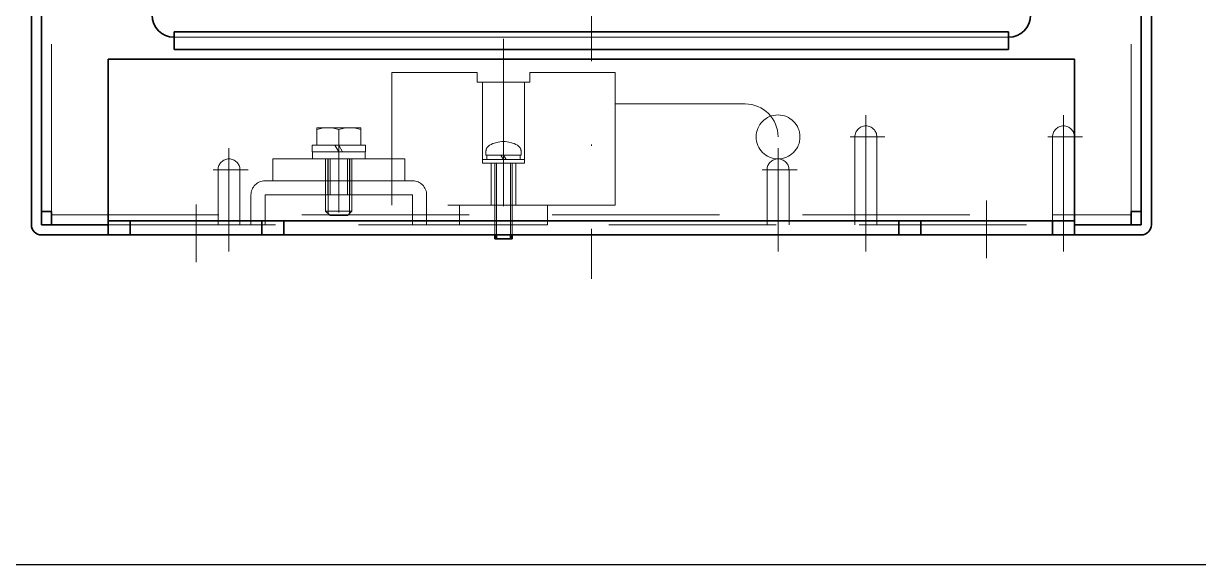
# Model space of a CAD drawing. Header units: millimetres. Extents: x 10 to 832, y 7 to 590.
# Drawn here: x 401.9 to 491.1, y 15 to 56 of the extents above; entities that cross this region are included whole.
import ezdxf

# ---------------------------------------------------------------- set-up
doc = ezdxf.new("R2010")
doc.units = ezdxf.units.MM
for name, pattern in [('DASHDOT', [25.3, 12.7, -6.3, 0, -6.3]), ('DASHED', [19, 12.7, -6.3]), ('DIVIDE', [31.6, 12.7, -6.3, 0, -6.3, 0, -6.3])]:
    doc.linetypes.add(name, pattern=pattern)
for name, color, linetype in [('GR1_01', 7, 'Continuous'), ('GR1_02', 7, 'Continuous'), ('GR1_06', 7, 'Continuous'), ('GR1_10', 7, 'Continuous'), ('GR1_11', 7, 'Continuous'), ('GR1_17', 7, 'Continuous'), ('図面枠B6M', 7, 'Continuous')]:
    doc.layers.add(name, color=color, linetype=linetype)

# ---------------------------------------------------------------- blocks, each defined once
blk = doc.blocks.new('BLKF023')
at = {"layer": '図面枠B6M', "color": 2, "linetype": 'Continuous', "lineweight": 25}
blk.add_line((9.5, 15), (831.5, 15), dxfattribs=at)
blk = doc.blocks.new('BLKF313')
at = {"layer": 'GR1_06', "color": 4, "linetype": 'DASHDOT', "lineweight": 13}
blk.add_line((438.333, 54.882), (438.333, 39.393), dxfattribs=at)
at = {"layer": 'GR1_06', "color": 4, "linetype": 'DASHED', "lineweight": 13}
for p, q in [((429.867, 52.32), (429.867, 47.567)), ((429.867, 52.32), (436.333, 52.32)), ((436.333, 51.587), (436.333, 52.32)), ((440.333, 51.587), (440.333, 52.32)), ((440.333, 52.32), (446.8, 52.32)), ((446.8, 52.32), (446.8, 47.567)), ((436.333, 51.587), (440.333, 51.587)), ((436.745, 47.567), (436.745, 51.587)), ((439.922, 47.567), (439.922, 51.587)), ((429.867, 47.567), (429.867, 42.267)), ((436.745, 45.443), (436.745, 47.567)), ((439.922, 45.443), (439.922, 47.567)), ((446.8, 47.567), (446.8, 42.267)), ((436.745, 45.443), (439.922, 45.443)), ((437.407, 42.267), (437.407, 45.443)), ((439.26, 42.267), (439.26, 45.443)), ((446.8, 42.267), (429.867, 42.267))]:
    blk.add_line(p, q, dxfattribs=at)
blk = doc.blocks.new('BLKF314')
at = {"layer": 'GR1_10', "color": 4, "linetype": 'DASHED', "lineweight": 13}
for p, q in [((436.75, 45.71), (436.75, 45.443)), ((439.917, 45.71), (436.75, 45.71)), ((437, 46.043), (437, 46.329)), ((437, 46.043), (439.667, 46.043)), ((437.067, 46.043), (437.067, 45.71)), ((439.6, 46.043), (437.067, 46.043)), ((437.067, 45.71), (439.6, 45.71)), ((438.141, 46.043), (438.333, 45.71)), ((438.333, 46.043), (438.526, 45.71)), ((439.6, 45.71), (439.6, 46.043)), ((439.667, 46.043), (439.667, 46.329)), ((439.917, 45.443), (439.917, 45.71)), ((436.75, 45.443), (439.917, 45.443)), ((437.667, 45.443), (437.667, 40)), ((437.667, 45.443), (439, 45.443)), ((437.8, 45.443), (437.8, 40)), ((438.867, 45.443), (438.867, 40)), ((439, 45.443), (439, 40))]:
    blk.add_line(p, q, dxfattribs=at)
at = {"layer": 'GR1_10', "color": 3, "linetype": 'Continuous', "lineweight": 35}
for p, q in [((437.667, 40), (437.667, 39.71)), ((437.667, 39.71), (439, 39.71)), ((437.8, 40), (437.8, 39.71)), ((438.867, 40), (438.867, 39.71)), ((439, 40), (439, 39.71))]:
    blk.add_line(p, q, dxfattribs=at)
at = {"layer": 'GR1_10', "color": 4, "linetype": 'DASHED', "lineweight": 13}
for centre, radius, start, end in [((437.542, 46.329), 0.542, 119.15537, 180), ((438.333, 44.91), 2.167, 60.84463, 119.15537), ((439.125, 46.329), 0.542, 0, 60.84463)]:
    blk.add_arc(centre, radius, start, end, dxfattribs=at)
blk = doc.blocks.new('BLKF485')
at = {"layer": 'GR1_02', "color": 3, "linetype": 'Continuous', "lineweight": 35}
for p, q in [((486.733, 102.167), (487.5, 102.167)), ((486.733, 102.167), (486.733, 98.333)), ((487.5, 102.167), (487.5, 40.767)), ((403.267, 98.333), (409.167, 98.333)), ((409.167, 97.567), (409.167, 98.333)), ((486.733, 98.333), (486.733, 40.767)), ((402.5, 97.567), (402.5, 40.767)), ((403.267, 40.767), (403.267, 97.567)), ((403.267, 97.567), (409.167, 97.567)), ((403.267, 40.767), (408.333, 40.767)), ((481.667, 40.767), (486.733, 40.767)), ((403.267, 40), (486.733, 40))]:
    blk.add_line(p, q, dxfattribs=at)
at = {"layer": 'GR1_02', "color": 4, "linetype": 'DASHED', "lineweight": 13}
blk.add_line((408.333, 40.767), (481.667, 40.767), dxfattribs=at)
at = {"layer": 'GR1_02', "color": 3, "linetype": 'Continuous', "lineweight": 35}
for centre, start, end in [((403.267, 97.567), 90, 180), ((403.267, 40.767), 180, 270), ((486.733, 40.767), 270, 360)]:
    blk.add_arc(centre, 0.767, start, end, dxfattribs=at)
blk = doc.blocks.new('BLKF492')
at = {"layer": 'GR1_02', "color": 4, "linetype": 'DASHED', "lineweight": 13}
for p, q in [((480, 40.767), (480, 47.433)), ((481.667, 47.433), (481.667, 40.767))]:
    blk.add_line(p, q, dxfattribs=at)
blk.add_arc((480.833, 47.433), 0.833, 360, 180, dxfattribs=at)
blk = doc.blocks.new('BLKF491')
at = {"layer": 'GR1_02', "color": 4, "linetype": 'DASHDOT', "lineweight": 13}
for p, q in [((480.833, 38.75), (480.833, 49.076)), ((479.633, 47.433), (482.277, 47.433))]:
    blk.add_line(p, q, dxfattribs=at)
at = {"layer": 'GR1_02', "color": 4, "linetype": 'DASHED', "lineweight": 13}
blk.add_blockref('BLKF492', (0, 0), dxfattribs=at)
blk = doc.blocks.new('BLKF495')
at = {"layer": 'GR1_02', "color": 3, "linetype": 'Continuous', "lineweight": 35}
for p, q in [((408.333, 53.333), (481.667, 53.333)), ((408.333, 40), (408.333, 53.333)), ((481.667, 40), (481.667, 53.333)), ((408.333, 41.067), (481.667, 41.067)), ((410, 40), (410, 41.067)), ((420, 40), (420, 41.067)), ((421.667, 40), (421.667, 41.067)), ((468.333, 40), (468.333, 41.067)), ((470, 40), (470, 41.067)), ((480, 40), (480, 41.067)), ((408.333, 40), (421.667, 40)), ((468.333, 40), (481.667, 40))]:
    blk.add_line(p, q, dxfattribs=at)
at = {"layer": 'GR1_02', "color": 4, "linetype": 'DASHDOT', "lineweight": 13}
for p, q in [((415, 37.94), (415, 42.301)), ((475, 38.238), (475, 42.598))]:
    blk.add_line(p, q, dxfattribs=at)
blk = doc.blocks.new('BLKF496')
at = {"layer": 'GR1_02', "color": 3, "linetype": 'Continuous', "lineweight": 35}
for p, q in [((409.167, 98.333), (438.333, 98.333)), ((409.167, 98.333), (409.167, 97.567)), ((438.333, 97.567), (438.333, 98.333)), ((439.167, 98.333), (486.733, 98.333)), ((439.167, 98.333), (439.167, 97.567)), ((485.967, 98.333), (485.967, 97.567)), ((486.733, 98.333), (486.733, 97.567)), ((404.033, 97.567), (409.167, 97.567)), ((404.033, 96.833), (404.033, 97.567)), ((438.333, 97.567), (439.167, 97.567)), ((485.967, 97.333), (485.967, 97.567)), ((485.967, 97.567), (486.733, 97.567)), ((485.967, 97.333), (486.733, 97.333)), ((486.733, 41.767), (486.733, 97.333)), ((403.267, 41.767), (403.267, 96.833)), ((403.267, 96.833), (404.033, 96.833)), ((403.267, 41.767), (404.033, 41.767)), ((404.033, 41.533), (404.033, 41.767)), ((404.033, 41.533), (404.033, 40.767)), ((485.967, 41.533), (485.967, 41.767)), ((485.967, 41.767), (486.733, 41.767)), ((485.967, 41.533), (485.967, 40.767)), ((404.033, 40.767), (408.333, 40.767)), ((481.667, 40.767), (485.967, 40.767))]:
    blk.add_line(p, q, dxfattribs=at)
at = {"layer": 'GR1_02', "color": 4, "linetype": 'DASHED', "lineweight": 13}
for p, q in [((439.167, 97.567), (485.967, 97.567)), ((485.967, 41.767), (485.967, 97.333)), ((404.033, 41.767), (404.033, 96.833)), ((404.033, 41.533), (485.967, 41.533)), ((408.333, 40.767), (481.667, 40.767))]:
    blk.add_line(p, q, dxfattribs=at)
blk = doc.blocks.new('BLKF497')
at = {"layer": 'GR1_02', "color": 4, "linetype": 'DASHED', "lineweight": 13}
for p, q in [((441.667, 42.267), (435, 42.267)), ((435, 42.267), (435, 40.767)), ((441.667, 42.267), (441.667, 40.767)), ((435, 40.767), (441.667, 40.767))]:
    blk.add_line(p, q, dxfattribs=at)
blk = doc.blocks.new('BLKF499')
at = {"layer": 'GR1_02', "color": 4, "linetype": 'DASHED', "lineweight": 13}
for p, q in [((430.833, 45.767), (420.833, 45.767)), ((420.833, 45.767), (420.833, 44.1)), ((430.833, 44.1), (430.833, 45.767)), ((420.833, 44.1), (430.833, 44.1))]:
    blk.add_line(p, q, dxfattribs=at)
blk = doc.blocks.new('BLKF500')
at = {"layer": 'GR1_02', "color": 4, "linetype": 'DASHED', "lineweight": 13}
for p, q in [((420.233, 44.1), (431.433, 44.1)), ((419.167, 43.033), (419.167, 40.767)), ((420.233, 43.033), (420.233, 40.767)), ((420.233, 43.033), (431.433, 43.033)), ((431.433, 43.033), (431.433, 40.767)), ((432.5, 43.033), (432.5, 40.767)), ((419.167, 40.767), (420.233, 40.767)), ((431.433, 40.767), (432.5, 40.767))]:
    blk.add_line(p, q, dxfattribs=at)
for centre, start, end in [((420.233, 43.033), 90, 180), ((431.433, 43.033), 0, 90)]:
    blk.add_arc(centre, 1.067, start, end, dxfattribs=at)
blk = doc.blocks.new('BLKF501')
at = {"layer": 'GR1_02', "color": 4, "linetype": 'DASHED', "lineweight": 13}
for p, q in [((425, 45.767), (425, 43.033)), ((425.167, 45.767), (425.167, 43.033)), ((426.5, 45.767), (426.5, 43.033)), ((426.667, 45.767), (426.667, 43.033))]:
    blk.add_line(p, q, dxfattribs=at)
blk = doc.blocks.new('BLKF498')
at = {"layer": 'GR1_02', "color": 4, "linetype": 'DASHDOT', "lineweight": 13}
blk.add_line((425.833, 47.037), (425.833, 41.703), dxfattribs=at)
at = {"layer": 'GR1_02', "color": 4, "linetype": 'DASHED', "lineweight": 13}
for name in ['BLKF499', 'BLKF501', 'BLKF500']:
    blk.add_blockref(name, (0, 0), dxfattribs=at)
blk = doc.blocks.new('BLKF506')
at = {"layer": 'GR1_02', "color": 4, "linetype": 'DASHED', "lineweight": 13}
for p, q in [((458.333, 40.767), (458.333, 44.933)), ((460, 44.933), (460, 40.767))]:
    blk.add_line(p, q, dxfattribs=at)
blk.add_arc((459.167, 44.933), 0.833, 360, 180, dxfattribs=at)
blk = doc.blocks.new('BLKF505')
at = {"layer": 'GR1_02', "color": 4, "linetype": 'DASHDOT', "lineweight": 13}
for p, q in [((459.167, 38.75), (459.167, 46.576)), ((457.966, 44.933), (460.61, 44.933))]:
    blk.add_line(p, q, dxfattribs=at)
at = {"layer": 'GR1_02', "color": 4, "linetype": 'DASHED', "lineweight": 13}
blk.add_blockref('BLKF506', (0, 0), dxfattribs=at)
blk = doc.blocks.new('BLKF508')
at = {"layer": 'GR1_02', "color": 4, "linetype": 'DASHED', "lineweight": 13}
for p, q in [((476.667, 85), (413.333, 85)), ((411.667, 56.667), (411.667, 83.333)), ((478.333, 56.667), (478.333, 83.333)), ((476.667, 55), (413.333, 55))]:
    blk.add_line(p, q, dxfattribs=at)
at = {"layer": 'GR1_02', "color": 3, "linetype": 'Continuous', "lineweight": 35}
for centre, start, end in [((413.333, 83.333), 90, 180), ((476.667, 83.333), 0, 90), ((413.333, 56.667), 180, 270), ((476.667, 56.667), 270, 0)]:
    blk.add_arc(centre, 1.667, start, end, dxfattribs=at)
blk = doc.blocks.new('BLKF511')
at = {"layer": 'GR1_11', "color": 3, "linetype": 'Continuous', "lineweight": 35}
for p, q in [((413.333, 55.4), (476.667, 55.4)), ((413.333, 54.067), (413.333, 55.4)), ((476.667, 54.067), (476.667, 55.4)), ((413.333, 54.067), (476.667, 54.067))]:
    blk.add_line(p, q, dxfattribs=at)
at = {"layer": 'GR1_11', "color": 4, "linetype": 'DASHED', "lineweight": 13}
blk.add_line((413.333, 55), (476.667, 55), dxfattribs=at)
blk = doc.blocks.new('BLKF517')
at = {"layer": 'GR1_02', "color": 4, "linetype": 'DASHED', "lineweight": 13}
for p, q in [((416.667, 40.767), (416.667, 44.933)), ((418.333, 44.933), (418.333, 40.767))]:
    blk.add_line(p, q, dxfattribs=at)
blk.add_arc((417.5, 44.933), 0.833, 360, 180, dxfattribs=at)
blk = doc.blocks.new('BLKF516')
at = {"layer": 'GR1_02', "color": 4, "linetype": 'DASHDOT', "lineweight": 13}
for p, q in [((417.5, 38.75), (417.5, 46.576)), ((416.299, 44.933), (418.944, 44.933))]:
    blk.add_line(p, q, dxfattribs=at)
at = {"layer": 'GR1_02', "color": 4, "linetype": 'DASHED', "lineweight": 13}
blk.add_blockref('BLKF517', (0, 0), dxfattribs=at)
blk = doc.blocks.new('BLKF519')
at = {"layer": 'GR1_02', "color": 4, "linetype": 'DASHED', "lineweight": 13}
for p, q in [((465, 40.767), (465, 47.433)), ((466.667, 47.433), (466.667, 40.767))]:
    blk.add_line(p, q, dxfattribs=at)
blk.add_arc((465.833, 47.433), 0.833, 360, 180, dxfattribs=at)
blk = doc.blocks.new('BLKF518')
at = {"layer": 'GR1_02', "color": 4, "linetype": 'DASHDOT', "lineweight": 13}
for p, q in [((465.833, 38.75), (465.833, 49.076)), ((464.633, 47.433), (467.277, 47.433))]:
    blk.add_line(p, q, dxfattribs=at)
at = {"layer": 'GR1_02', "color": 4, "linetype": 'DASHED', "lineweight": 13}
blk.add_blockref('BLKF519', (0, 0), dxfattribs=at)
blk = doc.blocks.new('BLKF524')
at = {"layer": 'GR1_10', "color": 4, "linetype": 'DASHED', "lineweight": 13}
for p, q in [((424.167, 48.133), (427.5, 48.133)), ((424.167, 46.8), (424.167, 48.133)), ((425.833, 47.984), (425.833, 46.8)), ((427.5, 48.133), (427.5, 46.8)), ((423.8, 46.8), (423.8, 46.3)), ((427.867, 46.8), (423.8, 46.8)), ((427.5, 46.8), (424.167, 46.8)), ((425.545, 46.8), (425.833, 46.3)), ((425.833, 46.8), (426.122, 46.3)), ((427.867, 46.3), (427.867, 46.8)), ((423.8, 46.3), (427.867, 46.3)), ((423.833, 46.3), (423.833, 45.767)), ((427.833, 46.3), (423.833, 46.3)), ((423.833, 45.767), (427.833, 45.767)), ((424.833, 45.767), (424.833, 41.8)), ((425.033, 45.767), (425.033, 41.6)), ((426.633, 45.767), (426.633, 41.6)), ((426.833, 45.767), (426.833, 41.8)), ((427.833, 45.767), (427.833, 46.3)), ((424.833, 41.8), (426.833, 41.8)), ((424.833, 41.8), (425.167, 41.467)), ((425.167, 41.467), (426.5, 41.467)), ((426.833, 41.8), (426.5, 41.467))]:
    blk.add_line(p, q, dxfattribs=at)
for centre in [(425, 45.726), (426.667, 45.726)]:
    blk.add_arc(centre, 2.407, 69.74384, 110.25616, dxfattribs=at)

msp = doc.modelspace()

# ---------------------------------------------------------------- linework, layer by layer
at = {"layer": 'GR1_01', "color": 4, "linetype": 'DASHDOT', "lineweight": 13}
msp.add_line((445, 116.667), (445, 36.667), dxfattribs=at)
at = {"layer": 'GR1_17', "color": 4, "linetype": 'DIVIDE', "lineweight": 13}
msp.add_line((446.8, 49.933), (456.667, 49.933), dxfattribs=at)
msp.add_circle((459.167, 47.433), 1.667, dxfattribs=at)
msp.add_arc((456.667, 47.433), 2.5, 0, 90, dxfattribs=at)

# ---------------------------------------------------------------- block references
at = {"layer": 'GR1_02', "color": 3, "linetype": 'Continuous', "lineweight": 35}
for name in ['BLKF485', 'BLKF496', 'BLKF495']:
    msp.add_blockref(name, (0, 0), dxfattribs=at)
at = {"layer": 'GR1_02', "color": 3, "linetype": 'DASHED', "lineweight": 13}
msp.add_blockref('BLKF508', (0, 0), dxfattribs=at)
at = {"layer": 'GR1_02', "color": 4, "linetype": 'DASHDOT', "lineweight": 13}
for name in ['BLKF518', 'BLKF491', 'BLKF516', 'BLKF505']:
    msp.add_blockref(name, (0, 0), dxfattribs=at)
at = {"layer": 'GR1_02', "color": 4, "linetype": 'DASHED', "lineweight": 13}
for name in ['BLKF498', 'BLKF497']:
    msp.add_blockref(name, (0, 0), dxfattribs=at)
at = {"layer": 'GR1_06', "color": 4, "linetype": 'DASHED', "lineweight": 13}
msp.add_blockref('BLKF313', (0, 0), dxfattribs=at)
at = {"layer": 'GR1_10', "color": 4, "linetype": 'DASHED', "lineweight": 13}
for name in ['BLKF524', 'BLKF314']:
    msp.add_blockref(name, (0, 0), dxfattribs=at)
at = {"layer": 'GR1_11', "color": 3, "linetype": 'Continuous', "lineweight": 35}
msp.add_blockref('BLKF511', (0, 0), dxfattribs=at)
at = {"layer": '図面枠B6M', "color": 4, "linetype": 'Continuous', "lineweight": 13}
msp.add_blockref('BLKF023', (0, 0), dxfattribs=at)

doc.saveas('drawing.dxf')
